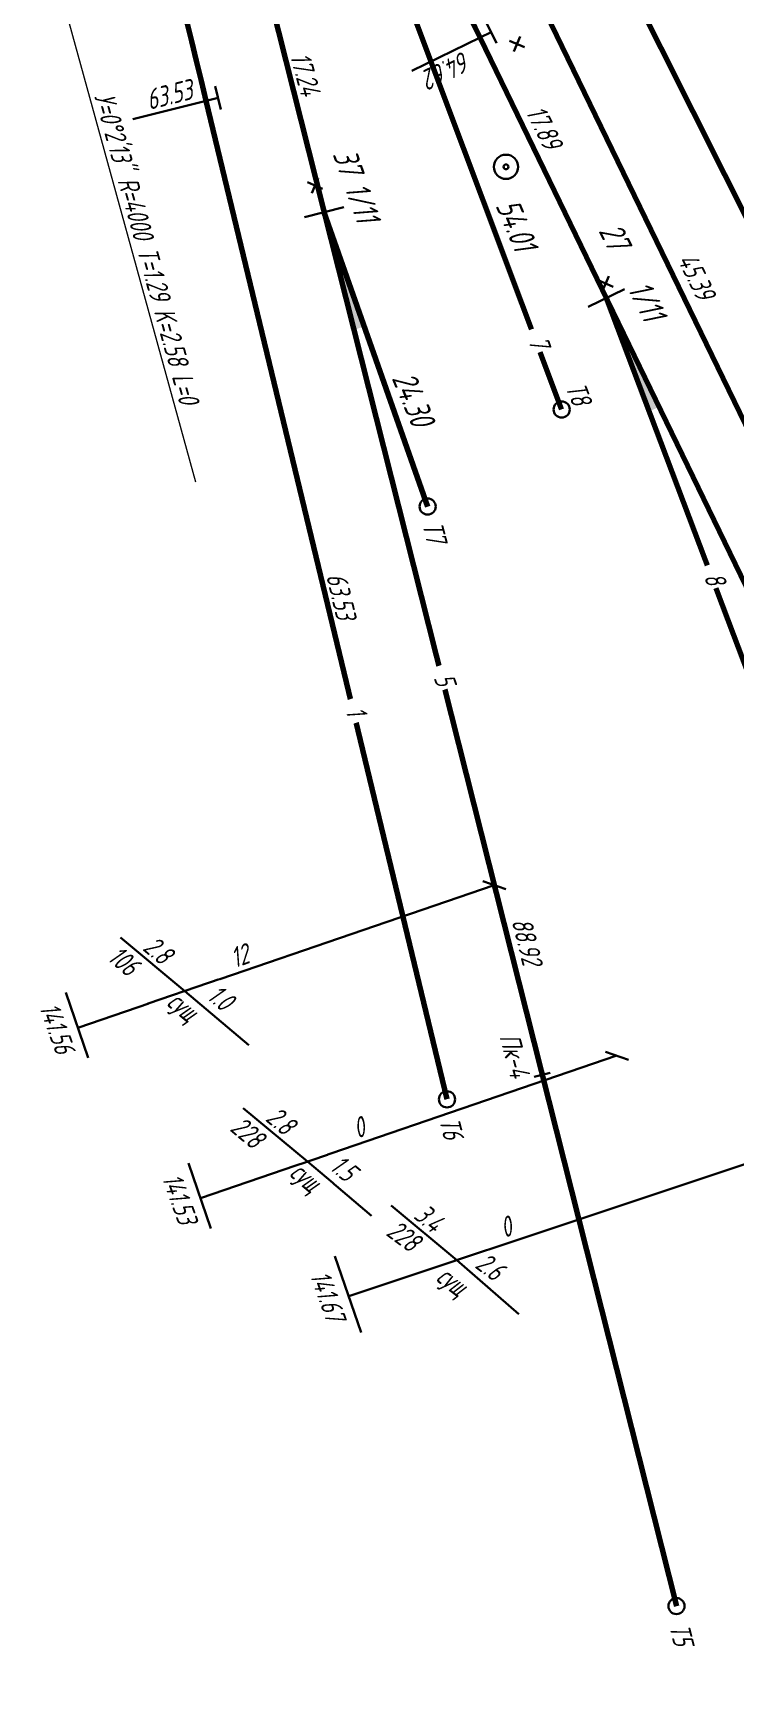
# Model space of a CAD drawing. Extents: x 8811 to 10286, y 10382 to 14118.
# Drawn here: x 10137.1 to 10180.5, y 10461.6 to 10564.9 of the extents above; entities that cross this region are included whole.
import ezdxf
from ezdxf.enums import TextEntityAlignment as Align

# ---------------------------------------------------------------- set-up
doc = ezdxf.new("R2010")
doc.units = 0
for name, color, linetype in [('8.Ось трассы', 7, 'Continuous'), ('9.Стрелочные переводы', 7, 'Continuous'), ('I.Ось трассы', 7, 'Continuous'), ('II.Ось трассы', 7, 'Continuous'), ('IIс.Прямые вставки', 7, 'Continuous'), ('IIс.Стрелочные переводы', 7, 'Continuous'), ('IV.Ось трассы', 7, 'Continuous'), ('КН I.Вершины', 7, 'Continuous'), ('КН I.Параметры кривых', 7, 'Continuous'), ('КН II.Вершины', 7, 'Continuous'), ('КН II.Параметры кривых', 7, 'Continuous'), ('КП3.Вершины', 7, 'Continuous'), ('КП3.Ось трассы', 7, 'Continuous'), ('КП3.Параметры кривых', 7, 'Continuous'), ('КП3.Прямые вставки', 7, 'Continuous'), ('КП5.Вершины', 7, 'Continuous'), ('КП5.Ось трассы', 7, 'Continuous'), ('КП5.Параметры кривых', 7, 'Continuous'), ('КП5.Прямые вставки', 7, 'Continuous'), ('КП5.Стрелочные переводы', 7, 'Continuous'), ('маскировка', 7, 'Continuous'), ('Съезд 8-9.Вершины', 7, 'Continuous'), ('Съезд 8-9.Ось трассы', 7, 'Continuous'), ('Съезд 8-9.Параметры кривых', 7, 'Continuous'), ('Съезд 8-9.Прямые вставки', 7, 'Continuous'), ('Съезд 8-9.Стрелочные переводы', 7, 'Continuous')]:
    doc.layers.add(name, color=color, linetype=linetype)
for name, color, linetype, lineweight in [('IIс.Пикетаж', 7, 'Continuous', 15), ('кресты', 1, 'Continuous', 30), ('Уклоноуказатели по станции', 1, 'Continuous', 35)]:
    doc.layers.add(name, color=color, linetype=linetype, lineweight=lineweight)
doc.styles.add('спдс_сжатие09', font='SPDS.shx', dxfattribs={"width": 0.9, "oblique": 15, "height": 1.25})

# ---------------------------------------------------------------- blocks, each defined once
blk = doc.blocks.new('alignment_cc_sign')
at = {"color": 0, "linetype": 'ByBlock', "lineweight": -2}
for p, q in [((-1.5, 1.5), (1.5, 1.5)), ((0, 0), (0, 1.5))]:
    blk.add_line(p, q, dxfattribs=at)

msp = doc.modelspace()

# ---------------------------------------------------------------- linework, layer by layer
at = {"layer": '9.Стрелочные переводы', "color": 5, "lineweight": 30}
msp.add_circle((10166.32, 10556.63), 0.15, dxfattribs=at)
at = {"layer": 'IIс.Стрелочные переводы', "color": 5, "lineweight": 30}
msp.add_line((10178.61, 10545.89), (10195.65, 10510.74), dxfattribs=at)
at = {"layer": 'КН I.Вершины', "color": 5, "lineweight": 30}
msp.add_circle((10161.47, 10535.62), 0.5, dxfattribs=at)
at = {"layer": 'КП3.Вершины', "color": 5, "lineweight": 30}
msp.add_line((10147.78, 10560.72), (10143.15, 10579.91), dxfattribs=at)
msp.add_circle((10162.67, 10498.96), 0.5, dxfattribs=at)
at = {"layer": 'КП3.Ось трассы', "color": 5, "lineweight": 30}
msp.add_line((10169.04, 10500.59), (10168.06, 10500.35), dxfattribs=at)
at = {"layer": 'КП5.Вершины', "color": 5, "lineweight": 30}
msp.add_circle((10176.86, 10467.62), 0.5, dxfattribs=at)
at = {"layer": 'КП5.Параметры кривых', "color": 5, "lineweight": 30}
msp.add_line((10147.78, 10560.72), (10143.23, 10559.57), dxfattribs=at)
at = {"layer": 'КП5.Стрелочные переводы', "color": 5, "lineweight": 30}
msp.add_line((10153.85, 10553.52), (10156.28, 10554.13), dxfattribs=at)
at = {"layer": 'КП5.Стрелочные переводы', "color": 5, "lineweight": 70}
msp.add_line((10155.06, 10553.83), (10161.47, 10535.62), dxfattribs=at)
at = {"layer": 'КП5.Стрелочные переводы', "color": 5, "lineweight": 20, "flags": 128}
msp.add_lwpolyline([(10150.52, 10571.79), (10138.56, 10568.22), (10147.11, 10537.15)], dxfattribs=at)
at = {"layer": 'КП5.Стрелочные переводы', "color": 5, "lineweight": 30}
msp.add_solid([(10155.06, 10553.83), (10155.06, 10553.83), (10156.9, 10546.55), (10157.55, 10546.75)], dxfattribs=at)
at = {"layer": 'кресты', "color": 5, "lineweight": 30}
for p, q in [((10166.54, 10564.42), (10167.46, 10564.02)), ((10167.2, 10564.68), (10166.8, 10563.76)), ((10154.04, 10555.67), (10154.96, 10555.27)), ((10154.7, 10555.93), (10154.3, 10555.01))]:
    msp.add_line(p, q, dxfattribs=at)
at = {"layer": 'Уклоноуказатели по станции', "color": 5, "lineweight": 30}
for p, q in [((10164.88, 10512.45), (10166.3, 10511.96)), ((10172.47, 10501.9), (10173.89, 10501.41))]:
    msp.add_line(p, q, dxfattribs=at)

# ---------------------------------------------------------------- block references
at = {"layer": 'КП3.Ось трассы', "color": 5, "lineweight": 30, "xscale": 0.499999999999999, "yscale": 0.499999999999999, "zscale": 0.499999999999999, "rotation": 283.5583874508607}
msp.add_blockref('alignment_cc_sign', (10147.78, 10560.72), dxfattribs=at)

# ---------------------------------------------------------------- texts
at = {"layer": 'IIс.Пикетаж', "color": 5, "lineweight": 30, "style": 'спдс_сжатие09', "oblique": 15, "width": 0.9}
msp.add_text('Пк-4', height=1.25, rotation=285.0298, dxfattribs=at).set_placement((10166.25, 10501.52), align=Align.CENTER)
at = {"layer": 'КП3.Параметры кривых', "color": 5, "lineweight": 30, "style": 'спдс_сжатие09', "oblique": 15, "width": 0.9}
msp.add_text('У=0°2\'13" R=4000 T=1.29 K=2.58 L=0', height=1.25, rotation=285.4906, dxfattribs=at).set_placement((10144.7, 10551.75), align=Align.TOP_CENTER)
at = {"layer": 'КП3.Прямые вставки', "color": 5, "lineweight": 30, "style": 'спдс_сжатие09', "oblique": 15, "width": 0.9}
msp.add_text('63.53', height=1.25, rotation=283.5584, dxfattribs=at).set_placement((10155.52, 10529.94), align=Align.CENTER)
at = {"layer": 'КП5.Вершины', "color": 5, "lineweight": 30, "style": 'спдс_сжатие09', "oblique": 15, "width": 0.9}
for s, p in [('Т6', (10163.1, 10496.55)), ('Т5', (10177.33, 10465.23))]:
    msp.add_text(s, height=1.25, rotation=284.1925, dxfattribs=at).set_placement(p, align=Align.MIDDLE_RIGHT)
at = {"layer": 'КП5.Параметры кривых', "color": 5, "lineweight": 30, "style": 'спдс_сжатие09', "oblique": 15, "width": 0.9}
msp.add_text('63.53', height=1.25, rotation=14.1925, dxfattribs=at).set_placement((10147.02, 10560.84), align=Align.RIGHT)
at = {"layer": 'КП5.Прямые вставки', "color": 5, "lineweight": 30, "style": 'спдс_сжатие09', "oblique": 15, "width": 0.9}
msp.add_text('88.92', height=1.25, rotation=284.1925, dxfattribs=at).set_placement((10167.01, 10508.57), align=Align.CENTER)
at = {"layer": 'Съезд 8-9.Стрелочные переводы', "color": 5, "lineweight": 30, "style": 'спдс_сжатие09', "oblique": 15, "width": 0.9}
for s, p in [('54.01', (10168.27, 10551.85)), ('24.30', (10161.92, 10541.01))]:
    msp.add_text(s, height=1.5, rotation=292.5984, dxfattribs=at).set_placement(p, align=Align.TOP_RIGHT)

# ---------------------------------------------------------------- wipeouts: each hides what was drawn before it
at = {"color": 5}
for points in [[(10153.88, 10580.08), (10164.88, 10558.32), (10163.37, 10557.62), (10152.25, 10579.69)], [(10168.73, 10560.75), (10170.15, 10557.53), (10168.8, 10557.2), (10167.23, 10560.41)], [(10178.34, 10551.71), (10179.91, 10548.24), (10178.43, 10547.61), (10176.31, 10551.67)], [(10171.25, 10543.22), (10171.55, 10543.11), (10172.13, 10541.38), (10170.52, 10541.07), (10169.87, 10542.8)], [(10162.62, 10534.55), (10163.18, 10532.42), (10161.41, 10532.71), (10161.06, 10534.26)], [(10141.46, 10507.23), (10144.27, 10509.91), (10150.62, 10504.69), (10147.52, 10501.97)], [(10137.2, 10505.06), (10138.73, 10505.6), (10140.24, 10501.18), (10138.56, 10500.89)]]:
    msp.add_wipeout(points, dxfattribs=at).dxf.layer = 'маскировка'
for points, z in [([(10151.6, 10498.67), (10155.17, 10495.96), (10155.69, 10493.98), (10154.92, 10490.66), (10153.64, 10491.43), (10153.81, 10494.76), (10152.48, 10496.07), (10151.29, 10494.68), (10148.8, 10496.86)], -0.01), ([(10157.95, 10498.33), (10157.97, 10496.71), (10156.93, 10496.4), (10156.63, 10497.91)], -0.01), ([(10146.32, 10494.76), (10147.65, 10490.75), (10146.02, 10490.36), (10144.87, 10494.44)], -0.01), ([(10167.22, 10491.98), (10167.34, 10490.39), (10166.03, 10490.23), (10165.51, 10491.81)], -141.67), ([(10155.38, 10488.83), (10156.74, 10484.63), (10155.25, 10484.39), (10153.81, 10488.31)], -141.67)]:
    msp.add_wipeout(points, dxfattribs=at).translate(0, 0, z).dxf.layer = 'маскировка'

# ---------------------------------------------------------------- next in the draw order: linework, layer by layer
at = {"layer": '9.Стрелочные переводы', "color": 5, "lineweight": 30}
msp.add_circle((10166.32, 10556.63), 0.75, dxfattribs=at)
at = {"layer": 'I.Ось трассы', "color": 5, "lineweight": 70, "flags": 128}
msp.add_lwpolyline([(10162.67, 10498.96), (10147.78, 10560.72, 0.016863), (10136.97, 10599.71), (10104.05, 10704.63, -0.008347), (10099.31, 10720.64), (10092.63, 10744.71), (10082.31, 10781.91, 0.000893), (10079.62, 10791.55, 0.002679), (10076.87, 10801.16, 0.014242), (10064.58, 10839.09, 0.002679), (10061.17, 10848.49, 0.000893), (10057.69, 10857.86), (10030.45, 10931.06, 0.000313), (10026.96, 10940.43, 0.000938), (10023.45, 10949.79, 0.003495), (10013.38, 10975.87, 0.000938), (10009.7, 10985.17, 0.000313), (10005.99, 10994.46), (9867.3, 11341.5, -0.000293)], format="xyb", dxfattribs=at)
at = {"layer": 'II.Ось трассы', "color": 5, "lineweight": 70, "flags": 128}
msp.add_lwpolyline([(10169.76, 10541.62), (10117.57, 10680.7, -0.023011), (10103.4, 10724.46), (10088.95, 10777.29, 0.001042), (10086.3, 10786.93, 0.003125), (10083.57, 10796.55, 0.014406), (10072.95, 10829.45, 0.003125), (10069.53, 10838.85, 0.001042), (10066.04, 10848.22), (10034.83, 10931.67, 0.000313), (10031.32, 10941.03, 0.000938), (10027.79, 10950.39, 0.00307), (10018.93, 10973.29, 0.000938), (10015.25, 10982.59, 0.000313), (10011.54, 10991.88), (9875.14, 11333.18, -0.000391)], format="xyb", dxfattribs=at)
at = {"layer": 'КН II.Вершины', "color": 5, "lineweight": 30}
msp.add_circle((10169.76, 10541.62), 0.5, dxfattribs=at)
at = {"layer": 'Съезд 8-9.Вершины', "color": 5, "lineweight": 30}
msp.add_line((10164.72, 10564.62), (10163.75, 10566.61), dxfattribs=at)
at = {"layer": 'Съезд 8-9.Параметры кривых', "color": 5, "lineweight": 30}
msp.add_line((10164.72, 10564.62), (10160.5, 10562.57), dxfattribs=at)
at = {"layer": 'Уклоноуказатели по станции', "color": 5, "lineweight": 30}
for p, q in [((10165.59, 10512.21), (10139.83, 10503.39, -0.03)), ((10146.45, 10505.65, -0.02), (10142.47, 10508.97, -0.02)), ((10140.47, 10501.52, 0.03), (10139.09, 10505.56, 0.03)), ((10146.45, 10505.65, -0.02), (10150.41, 10502.31, -0.02)), ((10154.04, 10495.11, -0.02), (10150.06, 10498.42, -0.02)), ((10148.06, 10490.98, 0.03), (10146.68, 10495.01, 0.03)), ((10157.35, 10484.53, -141.62), (10155.74, 10489.26, -141.62))]:
    msp.add_line(p, q, dxfattribs=at)

# ---------------------------------------------------------------- next in the draw order: block references
at = {"layer": 'Съезд 8-9.Ось трассы', "color": 5, "lineweight": 30, "xscale": 0.4999999999999997, "yscale": 0.4999999999999997, "zscale": 0.4999999999999997, "rotation": 295.8723101092341}
msp.add_blockref('alignment_cc_sign', (10164.72, 10564.62), dxfattribs=at)

# ---------------------------------------------------------------- next in the draw order: texts
at = {"layer": 'IIс.Стрелочные переводы', "color": 5, "lineweight": 30, "style": 'спдс_сжатие09', "oblique": 15, "width": 0.9}
msp.add_text('37 1/11', height=1.5, rotation=289.4437, dxfattribs=at).set_placement((10157.12, 10553.05), align=Align.RIGHT)
at = {"layer": 'КН I.Вершины', "color": 5, "lineweight": 30, "style": 'спдс_сжатие09', "oblique": 15, "width": 0.9}
msp.add_text('Т7', height=1.25, rotation=285.0355, dxfattribs=at).set_placement((10161.73, 10534.65), align=Align.MIDDLE_LEFT)
at = {"layer": 'КН II.Вершины', "color": 5, "lineweight": 30, "style": 'спдс_сжатие09', "oblique": 15, "width": 0.9}
msp.add_text('Т8', height=1.25, rotation=291.4926, dxfattribs=at).set_placement((10170.56, 10543.22), align=Align.MIDDLE_LEFT)
at = {"layer": 'КП3.Вершины', "color": 5, "lineweight": 30, "style": 'спдс_сжатие09', "oblique": 15, "width": 0.9}
msp.add_text('17.24', height=1.25, rotation=285.4388, dxfattribs=at).set_placement((10153.3, 10562.21), align=Align.CENTER)
at = {"layer": 'Съезд 8-9.Параметры кривых', "color": 5, "lineweight": 30, "style": 'спдс_сжатие09', "oblique": 15, "width": 0.9}
msp.add_text('64.62', height=1.25, rotation=205.8723, dxfattribs=at).set_placement((10163.73, 10563.82))
at = {"layer": 'Съезд 8-9.Прямые вставки', "color": 5, "lineweight": 30, "style": 'спдс_сжатие09', "oblique": 15, "width": 0.9}
msp.add_text('17.89', height=1.25, rotation=295.8723, dxfattribs=at).set_placement((10168.11, 10558.81), align=Align.CENTER)
at = {"layer": 'Уклоноуказатели по станции', "color": 5, "lineweight": 30, "style": 'спдс_сжатие09', "oblique": 15, "width": 0.9}
for s, rotation, p in [('106', 319.8239, (10142.4, 10508.57, -0.02)), ('сущ', 320.0224, (10146.06, 10505.78, -0.02)), ('1.0', 320.0224, (10148.55, 10506.17, -0.02)), ('228', 319.8239, (10149.99, 10498.02, -0.02)), ('сущ', 320.0224, (10153.65, 10495.23, -0.02)), ('1.5', 320.0224, (10156.14, 10495.63, -0.02))]:
    msp.add_text(s, height=1.25, rotation=rotation, dxfattribs=at).set_placement(p, align=Align.TOP_LEFT)
for p in [(10143.79, 10508.23, -0.02), (10151.38, 10497.68, -0.02)]:
    msp.add_text('2.8', height=1.25, rotation=319.7199, dxfattribs=at).set_placement(p)
for s, p in [('12', (10149.32, 10507.65, -0.07)), ('0', (10156.91, 10497.11, -0.07))]:
    msp.add_text(s, height=1.25, rotation=19.189, dxfattribs=at).set_placement(p, align=Align.MIDDLE_LEFT)
for s, p in [('141.56 ', (10138.06, 10502.89, 23.58)), ('141.53 ', (10145.65, 10492.34, 23.58)), ('141.67 ', (10154.8, 10486.32, -118.07))]:
    msp.add_text(s, height=1.25, rotation=289.5641, dxfattribs=at).set_placement(p, align=Align.CENTER)

# ---------------------------------------------------------------- next in the draw order: wipeouts: each hides what was drawn before it
at = {"color": 5}
msp.add_wipeout([(10173.39, 10553.49), (10176.97, 10546.63), (10175.18, 10545.98), (10171.5, 10553.36)], dxfattribs=at).dxf.layer = 'маскировка'
msp.add_wipeout([(10160.85, 10493.03), (10167.64, 10487.71), (10166.46, 10486.43), (10163.1, 10489.02), (10160.21, 10488.85), (10158.51, 10490.57)], dxfattribs=at).translate(0, 0, -141.67).dxf.layer = 'маскировка'

# ---------------------------------------------------------------- next in the draw order: linework, layer by layer
at = {"layer": '8.Ось трассы', "color": 5, "lineweight": 70, "flags": 128}
msp.add_lwpolyline([(10214.64, 10409.6), (10194.56, 10485.09, 0.025258), (10183.77, 10518.74), (10172.52, 10548.52)], format="xyb", dxfattribs=at)
at = {"layer": 'IV.Ось трассы', "color": 5, "lineweight": 70, "flags": 128}
msp.add_lwpolyline([(10222.99, 10460.66), (10216.42, 10478.01, 0.025945), (10197.65, 10520.74), (10171.95, 10571.87, -0.026184), (10157.23, 10605.42), (10150.44, 10623.41), (10123.04, 10695.98), (10123.04, 10695.98, -0.021477), (10113.64, 10724.53), (10098.75, 10777.25, 0.000391)], format="xyb", dxfattribs=at)
at = {"layer": 'КН II.Параметры кривых', "color": 5, "lineweight": 70, "flags": 128}
msp.add_lwpolyline([(10218.67, 10457.35), (10213.51, 10471.06, 0.022831), (10202.7, 10496.22), (10164.94, 10574.08, -0.022611), (10152.44, 10603.15), (10120.85, 10686.8, -0.021477), (10111.45, 10715.35), (10092.96, 10780.85, 0.001042), (10090.23, 10790.47, 0.003125), (10087.42, 10800.07, 0.010011), (10080.05, 10822.93, 0.003125), (10076.72, 10832.36, 0.001042), (10073.32, 10841.77), (10036.47, 10943.19, 0.000521), (10033.05, 10952.58, 0.001563), (10029.59, 10961.97, 0.003753), (10023.17, 10978.8, 0.001563), (10019.5, 10988.1, 0.000521), (10015.8, 10997.39), (9879.63, 11338.11, -0.000391)], format="xyb", dxfattribs=at)
at = {"layer": 'КП5.Ось трассы', "color": 5, "lineweight": 70, "flags": 128}
msp.add_lwpolyline([(10134.02, 10636.84), (10150.2, 10573.04), (10150.84, 10570.54), (10176.86, 10467.62)], dxfattribs=at)
at = {"layer": 'кресты', "color": 5, "lineweight": 30}
for p, q in [((10172.02, 10549.61), (10172.94, 10549.21)), ((10172.68, 10549.87), (10172.28, 10548.95))]:
    msp.add_line(p, q, dxfattribs=at)
at = {"layer": 'Съезд 8-9.Ось трассы', "color": 5, "lineweight": 70, "flags": 128}
msp.add_lwpolyline([(10201.59, 10488.6), (10164.72, 10564.62, 0.004527), (10162.3, 10569.48), (10150.78, 10592.19)], format="xyb", dxfattribs=at)
at = {"layer": 'Съезд 8-9.Ось трассы', "color": 5, "lineweight": 30, "flags": 128}
msp.add_lwpolyline([(10201.59, 10488.6), (10164.72, 10564.62)], dxfattribs=at)
at = {"layer": 'Съезд 8-9.Ось трассы', "color": 5, "lineweight": 70, "flags": 128}
msp.add_lwpolyline([(10201.59, 10488.6), (10164.72, 10564.62)], dxfattribs=at)
at = {"layer": 'Съезд 8-9.Стрелочные переводы', "color": 5, "lineweight": 30}
for p, q in [((10166.39, 10561.17), (10183.44, 10526.03)), ((10171.4, 10547.98), (10173.65, 10549.07)), ((10172.52, 10548.52), (10181.35, 10525.13))]:
    msp.add_line(p, q, dxfattribs=at)
msp.add_solid([(10172.52, 10548.52), (10172.52, 10548.52), (10175.8, 10541.78), (10175.17, 10541.51)], dxfattribs=at)
at = {"layer": 'Уклоноуказатели по станции', "color": 5, "lineweight": 30}
for p, q in [((10173.18, 10501.66), (10147.42, 10492.84, -0.03)), ((10183.57, 10495.78, 141.67), (10156.59, 10486.78, -0.02)), ((10154.04, 10495.11, -0.02), (10158, 10491.76, -0.02)), ((10163.28, 10489.01, -141.67), (10159.21, 10492.39, -141.66)), ((10163.28, 10489.01, -141.67), (10167.11, 10485.68, -141.66))]:
    msp.add_line(p, q, dxfattribs=at)

# ---------------------------------------------------------------- next in the draw order: texts
at = {"layer": 'IIс.Прямые вставки', "color": 5, "lineweight": 30, "style": 'спдс_сжатие09', "oblique": 15, "width": 0.9}
msp.add_text('45.39', height=1.25, rotation=295.8674, dxfattribs=at).set_placement((10177.53, 10549.59), align=Align.CENTER)
at = {"layer": 'Съезд 8-9.Стрелочные переводы', "color": 5, "lineweight": 30, "style": 'спдс_сжатие09', "oblique": 15, "width": 0.9}
msp.add_text('27', height=1.5, rotation=296.5726, dxfattribs=at).set_placement((10174.03, 10552), align=Align.TOP_RIGHT)
msp.add_text('1/11', height=1.5, rotation=296.5726, dxfattribs=at).set_placement((10175.15, 10549.76), align=Align.TOP_LEFT)
at = {"layer": 'Уклоноуказатели по станции', "color": 5, "lineweight": 30, "style": 'спдс_сжатие09', "oblique": 15, "width": 0.9}
msp.add_text('3.4', height=1.25, rotation=319.7199, dxfattribs=at).set_placement((10160.54, 10491.66, -141.66))
msp.add_text('0', height=1.25, rotation=19.189, dxfattribs=at).set_placement((10166, 10490.96, -141.71), align=Align.MIDDLE_LEFT)
for s, rotation, p in [('228', 323.3823, (10159.58, 10491.6, -141.66)), ('2.6', 322.6922, (10165.09, 10489.59, -141.66)), ('сущ', 322.6922, (10162.67, 10488.78, 22.41))]:
    msp.add_text(s, height=1.25, rotation=rotation, dxfattribs=at).set_placement(p, align=Align.TOP_LEFT)

# ---------------------------------------------------------------- next in the draw order: texts
at = {"layer": 'КН I.Параметры кривых', "color": 5, "lineweight": 30, "char_height": 1.25, "attachment_point": 1, "rotation": 288.8249, "style": 'спдс_сжатие09', "bg_fill": 3, "box_fill_scale": 1, "bg_fill_color": 256, "bg_fill_transparency": 0}
for s, insert in [(' 7    ', (10168.67, 10546.84)), (' 8    ', (10179.54, 10532.24)), (' 5   ', (10162.83, 10525.99)), (' 1    ', (10157.37, 10523.94))]:
    msp.add_mtext_dynamic_manual_height_columns(s, width=1.5, gutter_width=12.5, heights=[0], dxfattribs=dict(at, insert=insert))

doc.saveas('drawing.dxf')
